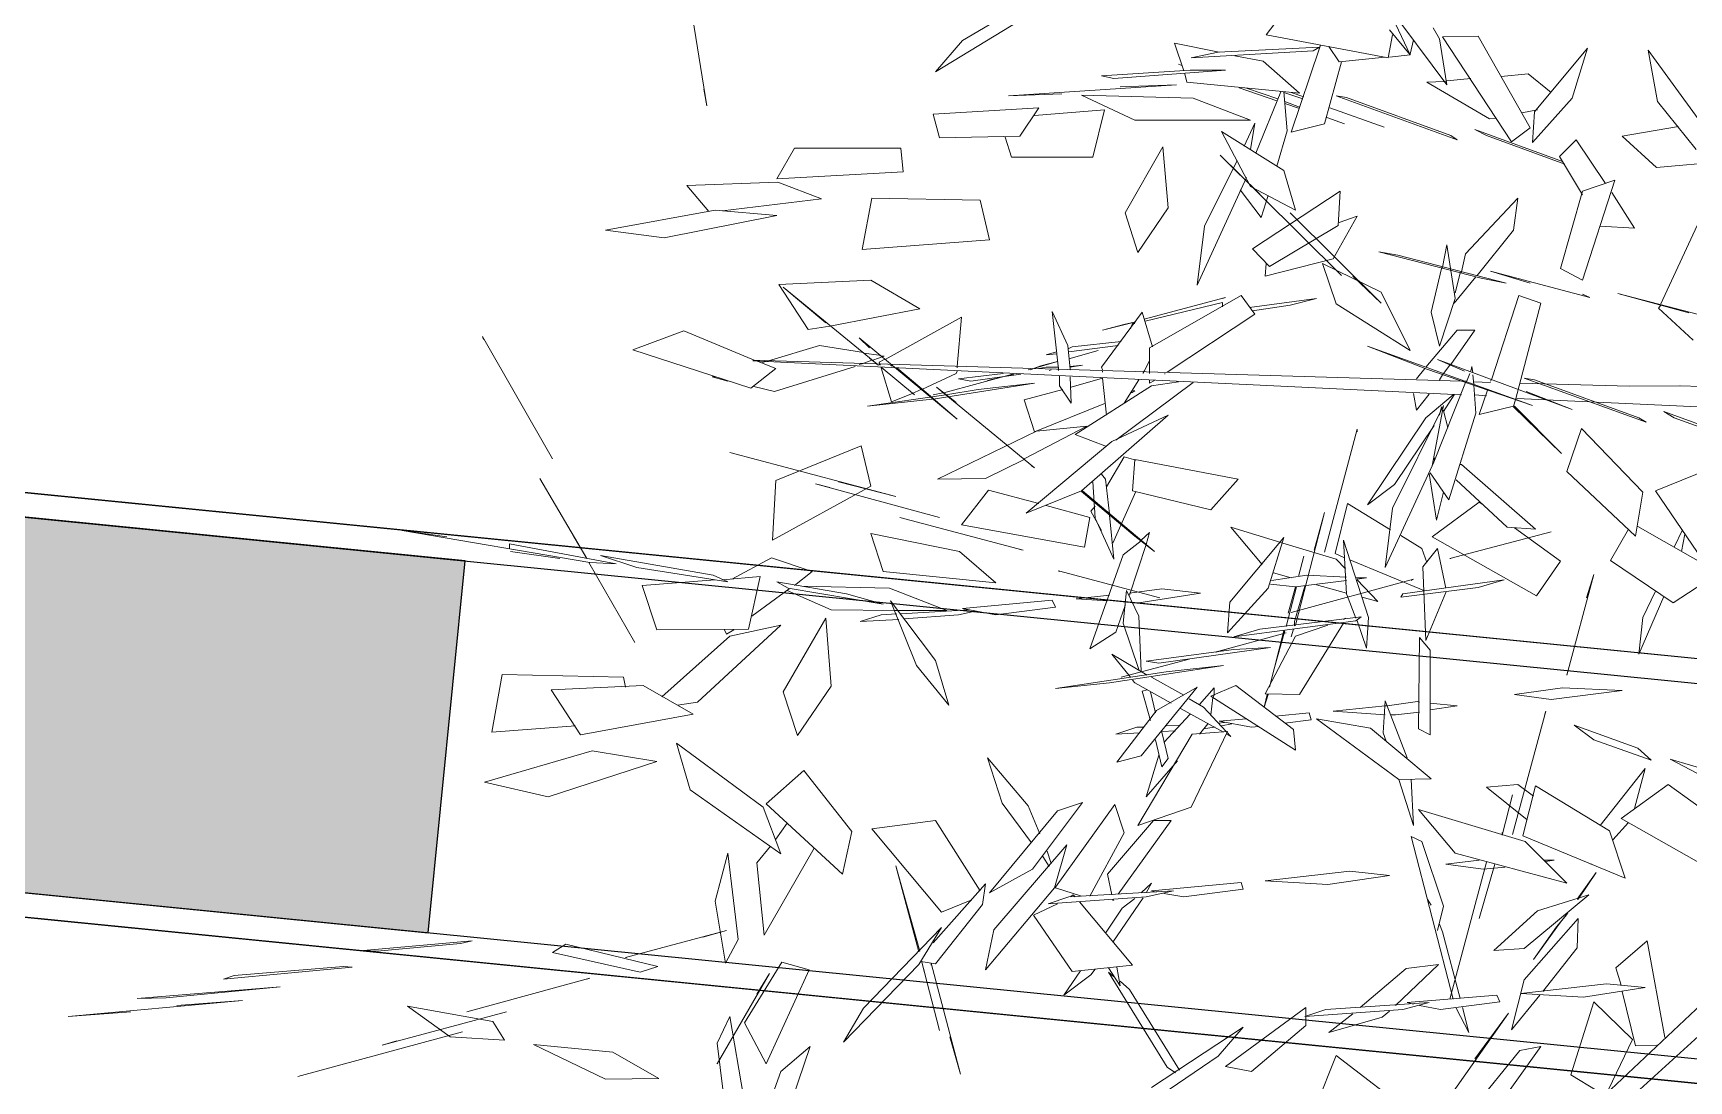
# Model space of a CAD drawing. Header units: metres. Extents: x 42 to 199, y -121 to 268.
# Drawn here: x 93.815 to 94.833, y -82.963 to -82.318 of the extents above; entities that cross this region are included whole.
import ezdxf

# ---------------------------------------------------------------- set-up
doc = ezdxf.new("R2010")
doc.units = ezdxf.units.M
doc.header["$LTSCALE"] = 0.3
doc.layers.get('0').update_dxf_attribs({"color": 8})
for name, color, linetype in [('A-Cols', 8, 'Continuous'), ('A-Site Boundary', 8, 'Continuous'), ('A-Wall-Full', 8, 'Continuous'), ('A-Wall-Plst', 8, 'Continuous')]:
    doc.layers.add(name, color=color, linetype=linetype)
for name, color, linetype, lineweight in [('A-Hatch', 8, 'Continuous', 9), ('A-LANDSCAPE', 8, 'Continuous', 5), ('DA HOUSE ARCH LAYOUT', 8, 'Continuous', 9)]:
    doc.layers.add(name, color=color, linetype=linetype, lineweight=lineweight)

# ---------------------------------------------------------------- blocks, each defined once
blk = doc.blocks.new('zw$195B-flat-1-flat-1-flat-1-flat-1-flat-1-flat-1')
at = {"layer": 'A-Site Boundary', "color": 8, "ltscale": 0.6}
for points in [[(30.9785, 5.1523), (30.2862, -1.8121), (29.6282, -8.4313), (29.1107, -13.637), (28.9733, -15.0186), (28.765, -17.114), (28.5491, -19.2858), (28.4154, -20.6307), (28.2929, -21.8633), (28.0026, -24.7832), (27.6923, -27.9053), (27.517, -29.6682), (27.2042, -32.8151), (26.8782, -36.0943), (26.5516, -39.3802), (-7.0022, -34.7719)], [(30.7198, 5.178), (30.0275, -1.7864), (29.3695, -8.4055), (28.852, -13.6112), (28.7146, -14.9928), (28.5063, -17.0883), (28.2904, -19.2601), (28.1567, -20.6049), (28.0342, -21.8376), (27.7439, -24.7575), (27.4336, -27.8796), (27.2583, -29.6425), (26.9455, -32.7893), (26.6195, -36.0686), (26.3195, -39.0858), (-6.7217, -34.548), (-6.3673, -30.4861), (-5.6909, -22.7347), (-5.0415, -15.2918), (-4.322, -7.0464), (-3.7186, -0.1311), (-3.2226, 5.5538)]]:
    blk.add_lwpolyline(points, dxfattribs=at)
blk = doc.blocks.new('02PTRX29')
at = {"color": 8, "linetype": 'Continuous', "transparency": 33554572}
for p, q in [((0.23378, 0.07983), (0.25162, 0.06933)), ((0.29811, 0.05743), (0.30153, 0.07856)), ((0.17439, 0.07578), (0.16357, 0.06123)), ((0.17496, 0.07679), (0.17021, 0.06667)), ((0.1964, 0.07034), (0.19166, 0.07654)), ((0.25656, 0.06363), (0.23967, 0.07388)), ((0.15788, 0.07008), (0.14839, 0.05339)), ((0.15181, 0.05086), (0.16433, 0.06996)), ((0.16433, 0.06996), (0.15788, 0.07008)), ((0.16357, 0.06123), (0.1649, 0.06958)), ((0.1649, 0.06958), (0.16604, 0.0716)), ((0.17021, 0.0668), (0.16965, 0.06945)), ((0.17021, 0.06667), (0.17401, 0.07122)), ((0.1742, 0.06616), (0.17344, 0.07034)), ((0.1742, 0.06616), (0.1964, 0.07034)), ((0.25162, 0.06933), (0.25656, 0.06363)), ((0.12695, 0.06755), (0.11784, 0.05503)), ((0.12524, 0.05819), (0.12695, 0.06755)), ((0.14763, 0.0563), (0.13796, 0.06793)), ((0.1408, 0.05883), (0.13796, 0.06793)), ((0.17021, 0.06667), (0.17021, 0.0668)), ((0.17401, 0.06629), (0.17021, 0.06667)), ((0.17477, 0.06629), (0.18312, 0.0654)), ((0.18502, 0.06819), (0.18312, 0.0654)), ((0.18653, 0.06844), (0.18672, 0.06793)), ((0.18672, 0.06806), (0.18786, 0.06743)), ((0.20513, 0.06718), (0.18672, 0.06806)), ((0.19185, 0.05263), (0.18672, 0.06793)), ((0.18786, 0.06743), (0.21006, 0.06616)), ((0.20209, 0.06654), (0.19697, 0.06553)), ((0.20494, 0.06718), (0.2131, 0.06882)), ((0.21006, 0.06616), (0.20513, 0.06718)), ((0.21139, 0.06376), (0.2131, 0.06882)), ((0.14877, 0.06325), (0.1446, 0.05984)), ((0.15371, 0.06275), (0.14877, 0.06325)), ((0.18274, 0.0654), (0.18578, 0.05414)), ((0.19697, 0.06553), (0.19033, 0.05971)), ((0.2038, 0.06389), (0.21025, 0.06389)), ((0.2038, 0.06389), (0.22411, 0.06237)), ((0.22638, 0.06287), (0.21025, 0.06389)), ((0.21082, 0.06174), (0.2112, 0.06325)), ((0.21177, 0.06477), (0.21234, 0.06502)), ((0.15579, 0.05503), (0.16718, 0.06174)), ((0.16357, 0.06199), (0.15921, 0.06237)), ((0.16395, 0.06186), (0.16357, 0.06199)), ((0.16718, 0.06174), (0.16395, 0.06186)), ((0.19033, 0.05971), (0.21082, 0.06174)), ((0.19431, 0.0587), (0.20001, 0.0606)), ((0.20134, 0.06072), (0.1945, 0.05832)), ((0.21272, 0.06123), (0.22297, 0.06085)), ((0.24327, 0.05921), (0.21272, 0.06123)), ((0.22411, 0.06237), (0.22638, 0.06287)), ((0.29868, 0.06047), (0.29811, 0.05743)), ((0.11822, 0.04946), (0.12524, 0.05819)), ((0.14801, 0.05073), (0.1408, 0.05883)), ((0.16168, 0.05124), (0.18369, 0.05921)), ((0.18179, 0.05895), (0.16281, 0.05199)), ((0.18369, 0.05921), (0.18179, 0.05895)), ((0.19185, 0.05984), (0.18957, 0.05908)), ((0.18976, 0.0587), (0.19318, 0.05984)), ((0.19299, 0.05819), (0.19033, 0.05718)), ((0.19033, 0.05693), (0.19299, 0.05781)), ((0.19261, 0.05288), (0.19318, 0.05996)), ((0.19299, 0.05781), (0.19299, 0.05819)), ((0.19374, 0.05996), (0.1983, 0.04883)), ((0.20968, 0.05883), (0.19925, 0.05478)), ((0.20968, 0.05883), (0.22999, 0.05933)), ((0.22031, 0.05478), (0.22999, 0.05933)), ((0.23359, 0.05958), (0.24327, 0.05921)), ((0.14706, 0.05667), (0.14991, 0.05617)), ((0.14801, 0.05073), (0.14763, 0.0563)), ((0.15465, 0.05516), (0.15579, 0.05503)), ((0.17496, 0.05351), (0.18483, 0.05705)), ((0.1854, 0.05528), (0.18217, 0.05414)), ((0.20039, 0.0501), (0.19849, 0.05427)), ((0.19849, 0.05427), (0.19925, 0.04946)), ((0.19925, 0.05478), (0.22031, 0.05478)), ((0.23853, 0.05566), (0.22581, 0.05667)), ((0.22581, 0.05667), (0.2279, 0.04807)), ((0.24118, 0.05187), (0.23777, 0.05705)), ((0.25694, 0.05592), (0.23777, 0.05705)), ((0.2558, 0.05161), (0.25694, 0.05592)), ((0.12145, 0.05364), (0.13169, 0.05187)), ((0.13169, 0.05187), (0.12543, 0.04617)), ((0.14004, 0.05124), (0.13473, 0.04327)), ((0.14004, 0.05124), (0.14308, 0.0482)), ((0.14213, 0.04681), (0.15636, 0.05199)), ((0.15845, 0.05313), (0.14251, 0.04731)), ((0.14839, 0.05339), (0.15181, 0.05086)), ((0.15636, 0.05199), (0.15845, 0.05313)), ((0.16281, 0.05199), (0.16168, 0.05124)), ((0.18578, 0.05414), (0.19185, 0.05263)), ((0.1945, 0.04643), (0.19261, 0.05288)), ((0.20456, 0.05275), (0.19318, 0.04567)), ((0.19925, 0.04276), (0.20456, 0.05275)), ((0.24118, 0.05187), (0.2558, 0.05161)), ((0.24384, 0.05174), (0.2427, 0.04807)), ((0.1389, 0.04124), (0.14308, 0.0482)), ((0.20475, 0.04845), (0.18274, 0.02657)), ((0.19754, 0.04137), (0.20475, 0.04845)), ((0.21519, 0.04997), (0.21424, 0.03884)), ((0.21519, 0.04997), (0.22202, 0.03795)), ((0.26244, 0.04542), (0.26282, 0.04972)), ((0.26282, 0.04972), (0.28217, 0.04972)), ((0.28217, 0.04972), (0.2854, 0.04415)), ((0.12543, 0.04617), (0.11006, 0.04757)), ((0.19318, 0.04567), (0.19109, 0.03846)), ((0.2076, 0.03555), (0.20171, 0.04744)), ((0.2427, 0.04807), (0.2279, 0.04807)), ((0.2854, 0.04415), (0.26244, 0.04542)), ((0.1389, 0.04187), (0.13302, 0.0439)), ((0.13302, 0.0439), (0.1389, 0.02568)), ((0.19109, 0.03846), (0.19925, 0.04276)), ((0.20001, 0.0444), (0.20893, 0.0248)), ((0.27724, 0.04048), (0.28521, 0.04352)), ((0.28521, 0.04352), (0.30172, 0.04289)), ((0.30172, 0.04289), (0.29773, 0.03821)), ((0.13359, 0.04162), (0.12942, 0.03517)), ((0.14289, 0.02783), (0.1389, 0.04187)), ((0.16016, 0.03049), (0.15067, 0.04061)), ((0.15067, 0.04061), (0.15143, 0.03479)), ((0.18331, 0.03567), (0.18293, 0.04187)), ((0.18293, 0.04187), (0.19887, 0.03137)), ((0.19735, 0.03707), (0.19602, 0.04111)), ((0.19735, 0.03707), (0.20115, 0.04213)), ((0.2484, 0.04023), (0.24669, 0.03302)), ((0.2484, 0.04023), (0.26813, 0.04061)), ((0.26984, 0.03125), (0.26813, 0.04061)), ((0.27724, 0.04048), (0.29527, 0.03833)), ((0.17553, 0.02151), (0.19204, 0.03795)), ((0.18426, 0.0296), (0.17989, 0.03732)), ((0.17989, 0.03732), (0.18312, 0.03618)), ((0.19204, 0.03795), (0.19014, 0.03605)), ((0.21424, 0.03884), (0.21974, 0.03074)), ((0.22202, 0.03795), (0.21974, 0.03074)), ((0.29659, 0.03846), (0.2854, 0.03745)), ((0.30589, 0.0334), (0.2854, 0.03745)), ((0.29659, 0.03846), (0.31652, 0.03479)), ((0.11803, 0.03567), (0.12467, 0.02138)), ((0.12942, 0.03517), (0.13568, 0.03555)), ((0.13568, 0.03555), (0.13568, 0.03555)), ((0.15143, 0.03479), (0.15807, 0.02657)), ((0.18331, 0.03567), (0.19583, 0.02821)), ((0.20893, 0.0248), (0.2076, 0.03555)), ((0.30589, 0.0334), (0.31652, 0.03479)), ((0.17249, 0.03024), (0.15276, 0.02517)), ((0.15731, 0.02606), (0.17591, 0.03087)), ((0.16092, 0.0272), (0.16016, 0.03049)), ((0.16357, 0.03213), (0.16206, 0.02239)), ((0.16433, 0.02808), (0.16357, 0.03213)), ((0.17249, 0.03024), (0.17591, 0.03087)), ((0.19583, 0.02821), (0.19887, 0.03137)), ((0.24669, 0.03302), (0.26984, 0.03125)), ((0.1556, 0.02733), (0.13758, 0.02252)), ((0.1389, 0.02568), (0.14289, 0.02783)), ((0.14839, 0.02517), (0.1556, 0.02733)), ((0.16111, 0.02695), (0.16092, 0.0272)), ((0.16452, 0.02783), (0.16433, 0.02808)), ((0.16642, 0.01986), (0.16452, 0.02783)), ((0.18615, 0.02872), (0.17553, 0.02353)), ((0.18369, 0.02138), (0.18615, 0.02872)), ((0.19659, 0.02644), (0.18426, 0.0296)), ((0.19659, 0.02644), (0.1964, 0.02872)), ((0.15731, 0.02606), (0.15276, 0.02517)), ((0.15826, 0.02631), (0.16224, 0.02151)), ((0.16206, 0.0234), (0.16111, 0.02695)), ((0.18065, 0.02644), (0.17553, 0.02151)), ((0.26832, 0.02568), (0.2594, 0.02049)), ((0.26718, 0.0105), (0.28426, 0.02442)), ((0.28502, 0.02492), (0.26832, 0.02568)), ((0.28426, 0.02442), (0.27648, 0.01796)), ((0.27971, 0.0167), (0.28502, 0.02492)), ((0.13245, 0.02328), (0.10873, 0.01708)), ((0.11955, 0.01974), (0.13245, 0.02328)), ((0.12505, 0.02062), (0.12467, 0.02113)), ((0.13758, 0.02252), (0.1389, 0.02315)), ((0.14649, 0.02151), (0.15048, 0.0229)), ((0.15105, 0.00392), (0.14649, 0.02151)), ((0.15048, 0.0229), (0.15541, 0.00772)), ((0.16206, 0.02239), (0.1649, 0.01366)), ((0.17553, 0.02353), (0.17021, 0.0129)), ((0.17021, 0.0129), (0.18369, 0.02138)), ((0.19944, 0.02075), (0.18729, 0.02239)), ((0.18729, 0.02239), (0.19204, 0.02113)), ((0.19204, 0.02113), (0.19887, 0.02011)), ((0.20096, 0.0229), (0.19849, 0.01948)), ((0.21765, 0.01341), (0.20096, 0.0229)), ((0.2038, 0.02252), (0.20437, 0.02239)), ((0.2186, 0.0186), (0.2038, 0.02252)), ((0.21841, 0.01822), (0.20437, 0.02163)), ((0.20437, 0.02163), (0.20437, 0.02087)), ((0.12505, 0.02062), (0.11879, 0.0148)), ((0.1649, 0.01366), (0.16642, 0.01986)), ((0.19849, 0.01948), (0.21443, 0.00898)), ((0.21709, 0.01354), (0.21898, 0.01986)), ((0.22638, 0.00987), (0.21898, 0.01986)), ((0.22012, 0.01809), (0.22202, 0.01771)), ((0.22619, 0.01657), (0.22012, 0.01809)), ((0.2353, 0.01999), (0.23246, 0.01379)), ((0.23416, 0.00949), (0.2353, 0.01999)), ((0.25257, 0.00999), (0.25181, 0.01898)), ((0.25181, 0.01898), (0.26566, 0.01126)), ((0.2594, 0.02049), (0.27572, 0.01733)), ((0.16168, 0.01657), (0.15845, 0.01657)), ((0.15845, 0.01657), (0.16281, 0.01037)), ((0.16737, 0.00987), (0.16168, 0.01657)), ((0.22031, 0.01784), (0.22069, 0.01784)), ((0.22069, 0.01784), (0.22107, 0.01683)), ((0.22202, 0.01771), (0.22619, 0.01657)), ((0.25257, 0.00038), (0.27041, 0.01518)), ((0.27041, 0.01518), (0.26851, 0.01341)), ((0.27572, 0.01733), (0.27971, 0.0167)), ((0.28919, 0.01101), (0.30229, 0.01645)), ((0.31159, 0.01303), (0.30229, 0.01645)), ((0.3262, -0.00683), (0.33891, 0.01543)), ((0.33891, 0.01543), (0.33872, 0.01493)), ((0.17799, 0.01366), (0.14801, 0.00291)), ((0.16718, 0.00949), (0.17799, 0.01366)), ((0.21765, 0.00873), (0.21765, 0.01341)), ((0.22278, 0.01455), (0.2317, 0.01354)), ((0.22335, 0.01379), (0.23227, 0.01265)), ((0.23227, 0.01139), (0.22695, 0.0129)), ((0.23227, 0.01328), (0.2317, 0.01354)), ((0.23246, 0.01379), (0.23208, 0.00949)), ((0.23454, 0.01265), (0.23644, 0.01214)), ((0.23644, 0.01214), (0.23454, 0.01227)), ((0.2668, 0.01202), (0.26965, 0.0124)), ((0.26965, 0.01252), (0.27762, 0.01379)), ((0.26965, 0.0124), (0.26965, 0.01252)), ((0.28692, 0.01101), (0.27762, 0.01379)), ((0.29014, 0.00607), (0.31159, 0.01303)), ((0.16528, 0.01126), (0.1408, 0.00215)), ((0.14801, 0.00291), (0.16718, 0.00949)), ((0.15902, 0.00999), (0.15883, 0.00886)), ((0.15921, 0.00911), (0.15902, 0.00999)), ((0.16035, 0.00911), (0.16528, 0.01126)), ((0.16092, 0.00734), (0.28976, 0.01113)), ((0.28976, 0.01101), (0.16092, 0.00481)), ((0.16281, 0.01037), (0.163, 0.01025)), ((0.163, 0.01025), (0.16414, 0.00873)), ((0.16908, 0.00772), (0.16756, 0.00961)), ((0.2186, 0.00911), (0.21765, 0.01101)), ((0.21879, 0.00886), (0.2186, 0.00911)), ((0.22619, 0.00936), (0.22638, 0.00987)), ((0.22619, 0.00911), (0.22619, 0.00898)), ((0.2298, 0.01025), (0.23208, 0.00987)), ((0.23208, 0.00999), (0.2298, 0.01025)), ((0.23208, 0.00923), (0.23208, 0.00923)), ((0.23644, 0.00987), (0.23416, 0.00987)), ((0.23416, 0.00987), (0.23416, 0.00949)), ((0.23416, 0.00949), (0.23435, 0.00949)), ((0.23416, 0.00923), (0.23416, 0.00936)), ((0.23435, 0.01088), (0.23739, 0.01012)), ((0.23872, 0.00961), (0.23435, 0.01088)), ((0.23549, 0.00936), (0.23587, 0.00923)), ((0.23777, 0.00961), (0.23644, 0.00987)), ((0.23739, 0.01012), (0.23872, 0.00961)), ((0.23891, 0.00949), (0.23929, 0.00936)), ((0.23929, 0.00949), (0.23967, 0.00936)), ((0.25257, 0.00987), (0.25257, 0.00999)), ((0.25257, 0.00974), (0.25257, 0.00987)), ((0.25276, 0.00873), (0.25257, 0.00911)), ((0.25788, 0.00493), (0.26358, 0.00974)), ((0.26642, 0.00987), (0.26035, 0.00481)), ((0.26434, 0.01012), (0.26434, 0.01025)), ((0.26453, 0.01012), (0.26434, 0.01012)), ((0.26472, 0.01025), (0.26453, 0.01012)), ((0.26642, 0.00974), (0.26453, 0.00354)), ((0.26585, 0.01189), (0.26642, 0.01189)), ((0.26585, 0.01189), (0.26794, 0.01113)), ((0.26585, 0.01126), (0.2668, 0.01075)), ((0.26642, 0.01189), (0.2668, 0.01202)), ((0.26661, 0.01037), (0.2668, 0.01075)), ((0.26661, 0.01037), (0.26661, 0.01025)), ((0.26699, 0.01025), (0.26661, 0.01037)), ((0.26718, 0.01037), (0.26699, 0.01025)), ((0.26851, 0.01151), (0.26718, 0.0105)), ((0.26718, 0.0105), (0.26718, 0.01037)), ((0.26984, 0.0105), (0.26813, 0.01113)), ((0.27003, 0.0105), (0.26984, 0.0105)), ((0.27041, 0.01037), (0.27003, 0.0105)), ((0.27117, 0.00999), (0.28578, 0.00544)), ((0.28559, 0.00961), (0.28881, 0.01088)), ((0.28559, 0.00961), (0.29014, 0.00607)), ((0.2873, 0.01088), (0.28692, 0.01101)), ((0.28749, 0.01088), (0.2873, 0.01088)), ((0.28806, 0.01063), (0.28749, 0.01088)), ((0.28881, 0.01088), (0.28919, 0.01101)), ((0.10816, 0.00607), (0.12126, 0.00645)), ((0.12108, 0.00645), (0.13034, 0.00641)), ((0.14953, 0.00784), (0.12733, -0.00013)), ((0.12866, 0.00063), (0.14763, 0.00759)), ((0.15029, 0.00696), (0.13034, 0.00641)), ((0.14763, 0.00759), (0.14953, 0.00784)), ((0.15541, 0.00772), (0.1556, 0.00734)), ((0.15864, 0.00721), (0.1556, 0.00708)), ((0.15826, 0.00152), (0.15864, 0.00658)), ((0.15864, 0.0067), (0.15883, 0.00848)), ((0.1594, 0.00873), (0.15997, 0.00721)), ((0.15997, 0.00721), (0.16016, 0.00734)), ((0.16016, 0.00734), (0.15997, 0.00734)), ((0.15997, 0.00734), (0.16054, 0.00734)), ((0.15997, 0.00721), (0.16016, 0.00708)), ((0.16016, 0.00708), (0.16604, -0.00772)), ((0.16054, 0.00734), (0.16073, 0.00746)), ((0.16414, 0.00873), (0.16433, 0.00848)), ((0.16433, 0.00848), (0.1649, 0.00759)), ((0.20968, 0.00708), (0.22373, -0.00342)), ((0.21234, 0.00721), (0.21728, 0.00645)), ((0.21481, 0.00873), (0.21481, 0.0086)), ((0.21671, 0.00746), (0.21765, 0.00696)), ((0.23113, -0.0024), (0.21728, 0.00645)), ((0.21765, 0.00696), (0.21765, 0.00746)), ((0.21879, 0.00873), (0.21879, 0.00886)), ((0.22221, 0.00329), (0.21955, 0.00759)), ((0.22619, 0.00784), (0.22543, 0.00114)), ((0.23189, 0.0062), (0.22619, 0.00784)), ((0.23208, 0.0081), (0.23189, 0.00329)), ((0.23397, 0.00645), (0.23189, 0.00329)), ((0.23397, 0.00645), (0.23397, 0.00822)), ((0.23853, 0.00696), (0.25694, 0.00405)), ((0.23853, 0.00696), (0.24878, 0.00582)), ((0.25637, 0.0062), (0.23853, -0.00848)), ((0.241, 0.0086), (0.2501, 0.00734)), ((0.24232, 0.0086), (0.24707, 0.00746)), ((0.24251, 0.0086), (0.25504, 0.00519)), ((0.25238, 0.00772), (0.24422, 0.00873)), ((0.2501, 0.00734), (0.25238, 0.00772)), ((0.25276, 0.00873), (0.25902, 0.00582)), ((0.25276, 0.00342), (0.25637, 0.0062)), ((0.28578, 0.00544), (0.28957, 0.00633)), ((0.29432, 0.00734), (0.29716, 0.0081)), ((0.29716, 0.0081), (0.29659, 0.0081)), ((0.15086, 0.00417), (0.11784, 0.00266)), ((0.1408, 0.00215), (0.14915, 0.00544)), ((0.15105, 0.00392), (0.15143, 0.00278)), ((0.15617, 0.00569), (0.15769, 0.00127)), ((0.15636, 0.00468), (0.15845, 0.00481)), ((0.16414, 0.00177), (0.16224, 0.00481)), ((0.16243, 0.00481), (0.16737, 0.00063)), ((0.1668, 0.00493), (0.16908, 0.00202)), ((0.16965, 0.00506), (0.16908, 0.00202)), ((0.22069, 0.00569), (0.22031, 0.00557)), ((0.22031, 0.00557), (0.22088, 0.00519)), ((0.23853, -0.0019), (0.22562, 0.00329)), ((0.2334, 0.00582), (0.24043, 0.00392)), ((0.23853, -0.0019), (0.24043, 0.00392)), ((0.25466, 0.00481), (0.24878, 0.00582)), ((0.25788, 0.00493), (0.25257, 0.00038)), ((0.26889, 0.00278), (0.25466, 0.00481)), ((0.25504, 0.00519), (0.25523, 0.00519)), ((0.25523, 0.00519), (0.25694, 0.00481)), ((0.26889, 0.00278), (0.25712, 0.00405)), ((0.26073, 0.00506), (0.25921, 0.00582)), ((0.26453, 0.00354), (0.26073, 0.00506)), ((0.1241, 0.00177), (0.1057, -0.00493)), ((0.10778, -0.00455), (0.12221, 0.00063)), ((0.12221, 0.00063), (0.1241, 0.00177)), ((0.12733, -0.00013), (0.12866, 0.00063)), ((0.15124, 0.00278), (0.1427, -0.00582)), ((0.1427, -0.00582), (0.15143, 0.00266)), ((0.15143, 0.00266), (0.15124, 0.00278)), ((0.15143, 0.00278), (0.15769, 0.00127)), ((0.15826, 0.00152), (0.16319, -0.0143)), ((0.16338, -0.00114), (0.16414, 0.0019)), ((0.16623, -0.0081), (0.16414, 0.00291)), ((0.16414, 0.00291), (0.17344, -0.01581)), ((0.16414, 0.0019), (0.16433, 0.00228)), ((0.16433, 0.00228), (0.16452, 0.00266)), ((0.16452, 0.00266), (0.1649, 0.00114)), ((0.16737, 0.00063), (0.17799, -0.01518)), ((0.21424, 0.00114), (0.22999, -0.01265)), ((0.21424, 0.00114), (0.22449, -0.00367)), ((0.1279, -0.0129), (0.13909, -0.00127)), ((0.14175, -0.00911), (0.13909, -0.00127)), ((0.17306, -0.01151), (0.16585, -0.00076)), ((0.18578, -0.02378), (0.17989, -0.00139)), ((0.17989, -0.00139), (0.17989, -0.0019)), ((0.22543, -0.00455), (0.23113, -0.0024)), ((0.24043, -0.00683), (0.22904, -0.00089)), ((0.22904, -0.00089), (0.23815, -0.00177)), ((0.25618, -0.0105), (0.23815, -0.00177)), ((0.23815, -0.00177), (0.23853, -0.0019)), ((0.22449, -0.00367), (0.24005, -0.0167)), ((0.26377, -0.01366), (0.29394, -0.00569)), ((0.26832, -0.01177), (0.27003, -0.00443)), ((0.27003, -0.00443), (0.28559, -0.01075)), ((0.12562, -0.01265), (0.11348, -0.00772)), ((0.14744, -0.01961), (0.16092, -0.00784)), ((0.16092, -0.00784), (0.16111, -0.00784)), ((0.16585, -0.0067), (0.16566, -0.0067)), ((0.16585, -0.00708), (0.16585, -0.0067)), ((0.16585, -0.00708), (0.16585, -0.00708)), ((0.16604, -0.00772), (0.16623, -0.0081)), ((0.17477, -0.02657), (0.16623, -0.0081)), ((0.22031, -0.00696), (0.20153, -0.0105)), ((0.22012, -0.00708), (0.22221, -0.00645)), ((0.22069, -0.01265), (0.22031, -0.00696)), ((0.22221, -0.00645), (0.22543, -0.01189)), ((0.23853, -0.00848), (0.2391, -0.0081)), ((0.24043, -0.00696), (0.24745, -0.01037)), ((0.14175, -0.00911), (0.12923, -0.02087)), ((0.16187, -0.01063), (0.15257, -0.01923)), ((0.16661, -0.00936), (0.16319, -0.0143)), ((0.16547, -0.01796), (0.1668, -0.00949)), ((0.17799, -0.01518), (0.17306, -0.01151)), ((0.20153, -0.0105), (0.20646, -0.01607)), ((0.22562, -0.0105), (0.22487, -0.01683)), ((0.22638, -0.00961), (0.22562, -0.0105)), ((0.22752, -0.01758), (0.2279, -0.01101)), ((0.25618, -0.0105), (0.24745, -0.01037)), ((0.27838, -0.01139), (0.2558, -0.01746)), ((0.26377, -0.01366), (0.2742, -0.01101)), ((0.28616, -0.02163), (0.26832, -0.01177)), ((0.27572, -0.01202), (0.27838, -0.01139)), ((0.28559, -0.01075), (0.28616, -0.02163)), ((0.31994, -0.02492), (0.32847, -0.01037)), ((0.11708, -0.02517), (0.12562, -0.01265)), ((0.12923, -0.02087), (0.1279, -0.0129)), ((0.15693, -0.01518), (0.15769, -0.01467)), ((0.16623, -0.021), (0.15769, -0.01467)), ((0.16414, -0.0129), (0.16547, -0.01796)), ((0.17382, -0.01974), (0.1816, -0.01493)), ((0.18388, -0.02404), (0.1816, -0.01493)), ((0.20646, -0.01607), (0.22069, -0.01265)), ((0.21671, -0.02366), (0.2298, -0.01265)), ((0.2243, -0.02214), (0.22012, -0.01278)), ((0.22999, -0.01278), (0.22031, -0.02087)), ((0.22999, -0.01265), (0.24005, -0.0167)), ((0.24688, -0.01252), (0.23777, -0.01493)), ((0.25181, -0.01885), (0.24688, -0.01252)), ((0.17344, -0.01581), (0.17477, -0.02657)), ((0.19109, -0.03707), (0.18578, -0.01657)), ((0.18578, -0.01657), (0.18767, -0.0234)), ((0.22487, -0.01708), (0.22411, -0.02505)), ((0.22411, -0.02505), (0.22752, -0.01758)), ((0.22487, -0.01683), (0.22487, -0.01708)), ((0.22828, -0.01632), (0.22638, -0.01986)), ((0.22828, -0.01632), (0.22752, -0.01543)), ((0.23644, -0.01531), (0.22847, -0.01746)), ((0.22847, -0.01746), (0.22942, -0.0229)), ((0.24062, -0.0234), (0.26301, -0.01746)), ((0.12885, -0.0191), (0.11405, -0.02758)), ((0.12088, -0.02366), (0.12031, -0.02049)), ((0.12221, -0.0229), (0.12069, -0.01974)), ((0.13378, -0.0253), (0.13055, -0.01961)), ((0.15124, -0.01936), (0.14289, -0.02543)), ((0.163, -0.02492), (0.1446, -0.02011)), ((0.16623, -0.021), (0.14725, -0.03175)), ((0.14744, -0.01961), (0.15257, -0.01923)), ((0.17192, -0.02075), (0.16813, -0.02315)), ((0.19374, -0.02201), (0.20285, -0.01923)), ((0.20285, -0.01923), (0.19716, -0.02606)), ((0.22031, -0.02087), (0.21671, -0.02366)), ((0.21822, -0.02239), (0.21765, -0.02024)), ((0.21765, -0.02024), (0.21917, -0.02163)), ((0.22942, -0.0229), (0.25181, -0.01885)), ((0.26832, -0.02037), (0.25219, -0.02366)), ((0.26604, -0.02733), (0.26832, -0.02037)), ((0.35352, -0.01986), (0.31937, -0.02568)), ((0.3224, -0.02075), (0.31994, -0.02492)), ((0.34536, -0.021), (0.35352, -0.01986)), ((0.16376, -0.03036), (0.16528, -0.02315)), ((0.16794, -0.02644), (0.16528, -0.02315)), ((0.16813, -0.02315), (0.16718, -0.02568)), ((0.17781, -0.03567), (0.18236, -0.02163)), ((0.18236, -0.02163), (0.18179, -0.03137)), ((0.18217, -0.0248), (0.18388, -0.02404)), ((0.18369, -0.02505), (0.19337, -0.02214)), ((0.19602, -0.03036), (0.19318, -0.02113)), ((0.19318, -0.02113), (0.20304, -0.03289)), ((0.19337, -0.02214), (0.19374, -0.02201)), ((0.21822, -0.02239), (0.22126, -0.03163)), ((0.21917, -0.02176), (0.2224, -0.02429)), ((0.24062, -0.0234), (0.24118, -0.02328)), ((0.25219, -0.02366), (0.24555, -0.02935)), ((0.31462, -0.02593), (0.33398, -0.02227)), ((0.33379, -0.02366), (0.32487, -0.02492)), ((0.33398, -0.02227), (0.33398, -0.02315)), ((0.13378, -0.0253), (0.1224, -0.03302)), ((0.14725, -0.03175), (0.14289, -0.02543)), ((0.163, -0.02492), (0.16281, -0.02492)), ((0.16794, -0.02644), (0.16737, -0.03985)), ((0.18122, -0.02517), (0.16775, -0.03074)), ((0.18198, -0.02682), (0.18369, -0.02505)), ((0.18957, -0.02454), (0.19052, -0.02821)), ((0.2224, -0.02429), (0.22847, -0.04137)), ((0.27895, -0.02733), (0.28635, -0.0248)), ((0.28635, -0.0248), (0.29356, -0.02872)), ((0.31083, -0.02657), (0.29432, -0.02922)), ((0.29697, -0.02796), (0.31747, -0.02442)), ((0.31747, -0.02442), (0.31083, -0.02657)), ((0.31121, -0.04023), (0.31956, -0.02568)), ((0.31937, -0.02568), (0.31462, -0.02593)), ((0.11405, -0.02758), (0.1224, -0.03302)), ((0.13815, -0.03213), (0.13682, -0.02783)), ((0.14175, -0.04617), (0.13682, -0.02783)), ((0.17154, -0.03137), (0.15314, -0.02884)), ((0.15314, -0.02884), (0.15788, -0.03024)), ((0.19185, -0.03479), (0.16965, -0.02872)), ((0.16965, -0.02872), (0.17002, -0.02897)), ((0.17989, -0.02884), (0.1761, -0.03277)), ((0.18008, -0.02846), (0.17818, -0.02846)), ((0.17989, -0.02872), (0.17818, -0.02846)), ((0.189, -0.02796), (0.18179, -0.02834)), ((0.19109, -0.03011), (0.18179, -0.02897)), ((0.18179, -0.03125), (0.18729, -0.02973)), ((0.189, -0.02796), (0.19545, -0.02897)), ((0.19128, -0.03643), (0.18938, -0.02998)), ((0.19564, -0.0296), (0.19109, -0.03011)), ((0.19507, -0.02758), (0.19185, -0.02846)), ((0.21576, -0.03213), (0.23416, -0.0272)), ((0.23416, -0.0272), (0.23397, -0.02733)), ((0.24555, -0.02935), (0.26604, -0.02733)), ((0.28084, -0.02998), (0.2649, -0.03036)), ((0.2854, -0.02922), (0.27269, -0.03137)), ((0.27895, -0.02733), (0.28217, -0.02986)), ((0.2854, -0.02922), (0.28331, -0.03036)), ((0.29527, -0.02884), (0.28844, -0.02821)), ((0.28844, -0.02821), (0.29052, -0.03783)), ((0.29432, -0.02922), (0.29697, -0.02796)), ((0.30988, -0.02986), (0.29659, -0.02884)), ((0.30722, -0.03795), (0.30988, -0.02986)), ((0.1241, -0.03188), (0.12866, -0.04238)), ((0.1279, -0.03567), (0.12562, -0.03087)), ((0.15788, -0.03024), (0.17192, -0.03201)), ((0.16376, -0.03112), (0.16376, -0.03099)), ((0.16737, -0.03985), (0.16376, -0.03112)), ((0.17192, -0.03201), (0.17154, -0.03137)), ((0.1761, -0.03277), (0.17894, -0.03201)), ((0.18179, -0.03137), (0.18008, -0.0358)), ((0.1928, -0.03732), (0.1909, -0.03011)), ((0.1909, -0.03011), (0.19109, -0.03011)), ((0.19109, -0.03011), (0.19242, -0.03492)), ((0.20342, -0.03846), (0.19602, -0.03036)), ((0.20304, -0.03289), (0.20342, -0.03846)), ((0.20836, -0.03125), (0.21538, -0.03049)), ((0.21955, -0.03302), (0.20836, -0.03125)), ((0.21538, -0.03049), (0.22126, -0.03125)), ((0.21955, -0.03542), (0.22183, -0.03074)), ((0.22069, -0.03302), (0.21955, -0.03302)), ((0.22183, -0.03074), (0.2224, -0.03669)), ((0.22487, -0.03163), (0.23094, -0.03226)), ((0.23094, -0.03226), (0.22525, -0.03264)), ((0.2353, -0.03251), (0.23473, -0.03378)), ((0.25162, -0.03403), (0.2353, -0.03251)), ((0.2649, -0.03036), (0.25447, -0.03441)), ((0.25656, -0.04352), (0.26472, -0.03264)), ((0.26472, -0.03264), (0.25997, -0.0444)), ((0.26604, -0.03327), (0.28331, -0.03036)), ((0.27269, -0.03137), (0.26604, -0.03327)), ((0.27553, -0.03428), (0.2835, -0.03074)), ((0.28995, -0.03542), (0.28312, -0.03049)), ((0.12866, -0.04238), (0.1279, -0.03567)), ((0.17818, -0.04124), (0.17781, -0.03567)), ((0.19754, -0.03783), (0.17913, -0.03555)), ((0.17913, -0.03555), (0.18008, -0.03631)), ((0.18236, -0.03605), (0.18198, -0.0358)), ((0.18198, -0.0358), (0.18198, -0.03593)), ((0.21955, -0.03542), (0.21917, -0.04542)), ((0.22373, -0.03833), (0.22202, -0.03352)), ((0.23473, -0.03378), (0.24555, -0.03517)), ((0.24555, -0.03517), (0.25162, -0.03403)), ((0.24934, -0.03454), (0.25238, -0.03517)), ((0.25048, -0.03428), (0.26282, -0.03504)), ((0.25238, -0.03517), (0.26225, -0.03593)), ((0.25447, -0.03441), (0.26339, -0.03441)), ((0.27022, -0.03643), (0.2632, -0.03605)), ((0.26339, -0.03441), (0.26396, -0.03441)), ((0.26358, -0.03504), (0.26642, -0.03517)), ((0.26396, -0.03441), (0.27553, -0.03428)), ((0.27022, -0.03643), (0.26642, -0.03517)), ((0.27648, -0.0358), (0.27553, -0.0482)), ((0.28426, -0.04921), (0.27648, -0.0358)), ((0.17989, -0.03631), (0.17818, -0.04124)), ((0.20228, -0.03922), (0.18008, -0.03631)), ((0.19033, -0.04972), (0.18236, -0.03669)), ((0.18521, -0.03707), (0.19109, -0.03909)), ((0.19128, -0.03719), (0.19109, -0.03707)), ((0.19109, -0.03909), (0.19659, -0.04959)), ((0.19128, -0.03643), (0.19128, -0.03719)), ((0.19147, -0.03783), (0.19185, -0.03922)), ((0.2057, -0.042), (0.1928, -0.03846)), ((0.19488, -0.04478), (0.19299, -0.03808)), ((0.19318, -0.03808), (0.19583, -0.04833)), ((0.20228, -0.03922), (0.19754, -0.03783)), ((0.21955, -0.04516), (0.2224, -0.03669)), ((0.22847, -0.04137), (0.22373, -0.03833)), ((0.28464, -0.03707), (0.29982, -0.05111)), ((0.29394, -0.03909), (0.28464, -0.03707)), ((0.29052, -0.03783), (0.30722, -0.03795)), ((0.29318, -0.03795), (0.29451, -0.03871)), ((0.30627, -0.0501), (0.29394, -0.03909)), ((0.29451, -0.03871), (0.29489, -0.03795)), ((0.16661, -0.04162), (0.16851, -0.03934)), ((0.16661, -0.05705), (0.16661, -0.04162)), ((0.16851, -0.03934), (0.1687, -0.05592)), ((0.21595, -0.04402), (0.19564, -0.04111)), ((0.19564, -0.04111), (0.20228, -0.04149)), ((0.20228, -0.04149), (0.21822, -0.04364)), ((0.20304, -0.04124), (0.20551, -0.042)), ((0.20418, -0.0444), (0.21462, -0.04554)), ((0.22487, -0.04757), (0.20418, -0.0444)), ((0.22278, -0.04655), (0.21044, -0.04327)), ((0.21822, -0.04364), (0.21595, -0.04402)), ((0.22449, -0.04238), (0.21803, -0.04617)), ((0.22449, -0.04238), (0.22107, -0.04655)), ((0.25656, -0.04352), (0.25409, -0.05161)), ((0.25409, -0.05161), (0.25997, -0.0444)), ((0.14175, -0.04605), (0.14175, -0.04617)), ((0.19147, -0.05604), (0.2019, -0.04807)), ((0.20646, -0.04997), (0.2019, -0.04807)), ((0.21728, -0.04655), (0.21139, -0.04984)), ((0.21367, -0.05124), (0.22031, -0.04757)), ((0.21462, -0.04554), (0.23473, -0.04858)), ((0.22031, -0.04757), (0.22069, -0.04706)), ((0.23473, -0.04858), (0.22487, -0.04757)), ((0.30969, -0.04807), (0.30058, -0.05326)), ((0.32639, -0.04883), (0.30969, -0.04807)), ((0.31291, -0.04833), (0.31329, -0.04655)), ((0.31329, -0.04655), (0.33531, -0.04605)), ((0.3372, -0.05655), (0.33531, -0.04605)), ((0.13169, -0.04896), (0.14251, -0.04845)), ((0.1446, -0.0506), (0.13169, -0.04896)), ((0.14251, -0.04845), (0.15124, -0.04972)), ((0.15124, -0.04972), (0.1446, -0.0506)), ((0.16889, -0.05098), (0.16851, -0.05111)), ((0.17439, -0.05174), (0.16889, -0.05098)), ((0.17477, -0.05086), (0.17078, -0.06123)), ((0.17515, -0.05667), (0.17477, -0.05086)), ((0.19659, -0.04959), (0.19033, -0.04972)), ((0.20646, -0.04997), (0.19109, -0.05984)), ((0.19678, -0.05199), (0.19602, -0.04972)), ((0.19621, -0.04972), (0.19678, -0.05199)), ((0.20855, -0.05149), (0.20589, -0.04845)), ((0.20589, -0.04845), (0.20589, -0.04984)), ((0.20589, -0.04984), (0.20608, -0.05022)), ((0.20608, -0.05022), (0.20646, -0.05339)), ((0.21044, -0.05048), (0.20779, -0.05199)), ((0.20893, -0.04833), (0.21633, -0.05263)), ((0.21917, -0.06085), (0.20893, -0.04833)), ((0.21746, -0.04921), (0.21652, -0.05301)), ((0.21746, -0.0544), (0.21898, -0.04908)), ((0.21898, -0.04908), (0.21803, -0.04883)), ((0.27553, -0.0482), (0.2816, -0.05718)), ((0.28426, -0.04921), (0.2816, -0.05718)), ((0.29982, -0.05111), (0.30343, -0.05161)), ((0.32107, -0.05705), (0.32639, -0.04883)), ((0.15162, -0.07514), (0.14555, -0.05275)), ((0.14555, -0.05275), (0.14574, -0.05326)), ((0.16168, -0.05174), (0.16661, -0.05124)), ((0.16661, -0.0525), (0.16168, -0.05174)), ((0.16851, -0.05288), (0.17287, -0.05339)), ((0.18729, -0.05414), (0.1723, -0.06515)), ((0.17287, -0.05339), (0.17382, -0.05339)), ((0.17477, -0.05174), (0.17439, -0.05174)), ((0.18426, -0.05275), (0.17477, -0.05174)), ((0.17477, -0.05339), (0.18426, -0.05275)), ((0.17743, -0.05579), (0.18729, -0.05414)), ((0.18824, -0.05427), (0.18862, -0.05301)), ((0.19469, -0.05364), (0.18862, -0.05301)), ((0.20001, -0.05414), (0.20494, -0.05452)), ((0.20779, -0.05199), (0.20285, -0.05731)), ((0.20418, -0.05655), (0.21196, -0.05225)), ((0.215, -0.05845), (0.21025, -0.05326)), ((0.21633, -0.05263), (0.22354, -0.06199)), ((0.30058, -0.05326), (0.32107, -0.05705)), ((0.12885, -0.05946), (0.14042, -0.05528)), ((0.14042, -0.05528), (0.13682, -0.05794)), ((0.16642, -0.06502), (0.17743, -0.05579)), ((0.1687, -0.05592), (0.16661, -0.05705)), ((0.17458, -0.05819), (0.17515, -0.05667)), ((0.18824, -0.05427), (0.19299, -0.0549)), ((0.19109, -0.05984), (0.19147, -0.05604)), ((0.19906, -0.05566), (0.19773, -0.05554)), ((0.20494, -0.05452), (0.19906, -0.05566)), ((0.20456, -0.05541), (0.20266, -0.05503)), ((0.20285, -0.05731), (0.20361, -0.05693)), ((0.21006, -0.07021), (0.20342, -0.05642)), ((0.20987, -0.05693), (0.20342, -0.05642)), ((0.20513, -0.0549), (0.20399, -0.05478)), ((0.20589, -0.05566), (0.2057, -0.05566)), ((0.20779, -0.05592), (0.20589, -0.05566)), ((0.20703, -0.05503), (0.20855, -0.05693)), ((0.21974, -0.0735), (0.20987, -0.05693)), ((0.21462, -0.05541), (0.21196, -0.05528)), ((0.21538, -0.05642), (0.21291, -0.0563)), ((0.21538, -0.05655), (0.21424, -0.06136)), ((0.21993, -0.05566), (0.2186, -0.05566)), ((0.22373, -0.05693), (0.21936, -0.05667)), ((0.21993, -0.05566), (0.22373, -0.05693)), ((0.32202, -0.05541), (0.3372, -0.05655)), ((0.13682, -0.05794), (0.12638, -0.06161)), ((0.12638, -0.06161), (0.12885, -0.05946)), ((0.21538, -0.06287), (0.21652, -0.05794)), ((0.28787, -0.07021), (0.30362, -0.05857)), ((0.30362, -0.05857), (0.30115, -0.06705)), ((0.31899, -0.05996), (0.30722, -0.06186)), ((0.31899, -0.05996), (0.33853, -0.06566)), ((0.12296, -0.06148), (0.10987, -0.06831)), ((0.11556, -0.06363), (0.12296, -0.06148)), ((0.12942, -0.07046), (0.12752, -0.06313)), ((0.12752, -0.06313), (0.13568, -0.0735)), ((0.21822, -0.06831), (0.21253, -0.06174)), ((0.21538, -0.06287), (0.21424, -0.06136)), ((0.21822, -0.06831), (0.21595, -0.06072)), ((0.21917, -0.06085), (0.22354, -0.06199)), ((0.24707, -0.06123), (0.23967, -0.06996)), ((0.24441, -0.06945), (0.24707, -0.06123)), ((0.30722, -0.06186), (0.32696, -0.06831)), ((0.10854, -0.07679), (0.12334, -0.06604)), ((0.12334, -0.06604), (0.13188, -0.07224)), ((0.14782, -0.06819), (0.15067, -0.06604)), ((0.15067, -0.06604), (0.15636, -0.06654)), ((0.1723, -0.06515), (0.16642, -0.06502)), ((0.16965, -0.0735), (0.1723, -0.06515)), ((0.17002, -0.06515), (0.16965, -0.0735)), ((0.27174, -0.07464), (0.28047, -0.06351)), ((0.28047, -0.06351), (0.2873, -0.06958)), ((0.32696, -0.06831), (0.33853, -0.06566)), ((0.13397, -0.07451), (0.14744, -0.06629)), ((0.14744, -0.06629), (0.14972, -0.0754)), ((0.15636, -0.06654), (0.14896, -0.07249)), ((0.15352, -0.07527), (0.15162, -0.06793)), ((0.30115, -0.06705), (0.28464, -0.07869)), ((0.13188, -0.07224), (0.11291, -0.08299)), ((0.14934, -0.07641), (0.1687, -0.07059)), ((0.1687, -0.07059), (0.16206, -0.07856)), ((0.21006, -0.07021), (0.21974, -0.0735)), ((0.22221, -0.07489), (0.22392, -0.06971)), ((0.22392, -0.06971), (0.23473, -0.08476)), ((0.23891, -0.08147), (0.2298, -0.06933)), ((0.2298, -0.06933), (0.23435, -0.07084)), ((0.23435, -0.07084), (0.24669, -0.08577)), ((0.23967, -0.06996), (0.23758, -0.07502)), ((0.2391, -0.07666), (0.24441, -0.06945)), ((0.2873, -0.06958), (0.27344, -0.08236)), ((0.28464, -0.07869), (0.28787, -0.07021)), ((0.13055, -0.07299), (0.1334, -0.07616)), ((0.13112, -0.08311), (0.13397, -0.07451)), ((0.15352, -0.07477), (0.15352, -0.07514)), ((0.22335, -0.08602), (0.21367, -0.07261)), ((0.21367, -0.07261), (0.2169, -0.07261)), ((0.22525, -0.08236), (0.2169, -0.07261)), ((0.22221, -0.07489), (0.22847, -0.0864)), ((0.2484, -0.08539), (0.25656, -0.07261)), ((0.26813, -0.07413), (0.25542, -0.08931)), ((0.25656, -0.07261), (0.26813, -0.07413)), ((0.27344, -0.08236), (0.27174, -0.07464)), ((0.2835, -0.07312), (0.28559, -0.07603)), ((0.14972, -0.0754), (0.13112, -0.08311)), ((0.14175, -0.084), (0.14934, -0.07641)), ((0.16243, -0.10513), (0.17002, -0.07552)), ((0.16414, -0.08818), (0.16813, -0.07641)), ((0.16813, -0.07641), (0.17002, -0.07552)), ((0.24593, -0.09248), (0.23265, -0.07704)), ((0.23265, -0.07704), (0.23492, -0.08489)), ((0.23625, -0.07818), (0.23549, -0.08046)), ((0.27857, -0.07768), (0.28768, -0.09349)), ((0.28654, -0.0773), (0.289, -0.08033)), ((0.1372, -0.08058), (0.13739, -0.08058)), ((0.13739, -0.08058), (0.13739, -0.08058)), ((0.16206, -0.07856), (0.14175, -0.084)), ((0.14555, -0.08008), (0.14403, -0.07983)), ((0.14403, -0.07983), (0.14593, -0.07983)), ((0.15693, -0.08147), (0.15295, -0.08109)), ((0.15484, -0.08058), (0.15769, -0.09045)), ((0.163, -0.10513), (0.15636, -0.08021)), ((0.15693, -0.08147), (0.16376, -0.08058)), ((0.16376, -0.08058), (0.15769, -0.07983)), ((0.23587, -0.08096), (0.23701, -0.07919)), ((0.2594, -0.0964), (0.26377, -0.08084)), ((0.26377, -0.08084), (0.25959, -0.09652)), ((0.28768, -0.09349), (0.289, -0.08033)), ((0.29432, -0.07856), (0.29242, -0.09425)), ((0.29659, -0.08729), (0.29432, -0.07856)), ((0.13644, -0.0821), (0.13985, -0.08691)), ((0.13966, -0.08691), (0.13644, -0.0821)), ((0.17401, -0.08261), (0.18122, -0.08185)), ((0.18521, -0.08425), (0.17401, -0.08261)), ((0.19659, -0.08362), (0.18122, -0.08185)), ((0.18521, -0.08425), (0.19659, -0.08362)), ((0.20096, -0.08387), (0.20058, -0.08514)), ((0.20096, -0.08387), (0.21728, -0.08539)), ((0.21822, -0.08577), (0.21728, -0.084)), ((0.21728, -0.084), (0.21917, -0.08577)), ((0.22449, -0.08615), (0.22525, -0.08236)), ((0.24669, -0.08577), (0.23891, -0.08147)), ((0.24745, -0.08413), (0.25694, -0.09488)), ((0.24802, -0.08792), (0.24745, -0.08413)), ((0.13777, -0.08615), (0.14706, -0.08906)), ((0.14953, -0.09589), (0.13777, -0.08615)), ((0.13985, -0.08691), (0.13966, -0.08691)), ((0.16699, -0.08704), (0.16642, -0.08805)), ((0.21139, -0.08653), (0.20058, -0.08514)), ((0.215, -0.0859), (0.21139, -0.08653)), ((0.21822, -0.08653), (0.21329, -0.08539)), ((0.21329, -0.08539), (0.23227, -0.08653)), ((0.21728, -0.08539), (0.21633, -0.08565)), ((0.21822, -0.08653), (0.23606, -0.0878)), ((0.21879, -0.08666), (0.2243, -0.09475)), ((0.22259, -0.08855), (0.22031, -0.08678)), ((0.2243, -0.08716), (0.22411, -0.08704)), ((0.2243, -0.08716), (0.2243, -0.08704)), ((0.2243, -0.08704), (0.2243, -0.08716)), ((0.22999, -0.0864), (0.23473, -0.08489)), ((0.23113, -0.08653), (0.23151, -0.08615)), ((0.23208, -0.08653), (0.23151, -0.08615)), ((0.23227, -0.08653), (0.23606, -0.0878)), ((0.23473, -0.08489), (0.23492, -0.08489)), ((0.23492, -0.08489), (0.24745, -0.09981)), ((0.24991, -0.08704), (0.25542, -0.08931)), ((0.2947, -0.09855), (0.29659, -0.08729)), ((0.14308, -0.09134), (0.14156, -0.08944)), ((0.14175, -0.08969), (0.14365, -0.09197)), ((0.14706, -0.08906), (0.15503, -0.09627)), ((0.16528, -0.0926), (0.16414, -0.08818)), ((0.23037, -0.08742), (0.22069, -0.09893)), ((0.22562, -0.09311), (0.22259, -0.08855)), ((0.2317, -0.10007), (0.23872, -0.08982)), ((0.23435, -0.0878), (0.23872, -0.08982)), ((0.25656, -0.09868), (0.24802, -0.08792)), ((0.13966, -0.09045), (0.14953, -0.10158)), ((0.13985, -0.09577), (0.13966, -0.09045)), ((0.14308, -0.09134), (0.14782, -0.09792)), ((0.14782, -0.09792), (0.14365, -0.09197)), ((0.16111, -0.105), (0.16433, -0.09286)), ((0.1649, -0.09146), (0.16433, -0.09286)), ((0.24745, -0.09981), (0.24593, -0.09248)), ((0.25959, -0.0988), (0.25542, -0.0921)), ((0.25542, -0.0921), (0.26965, -0.10677)), ((0.29451, -0.0926), (0.31291, -0.09754)), ((0.29887, -0.09387), (0.29451, -0.0926)), ((0.12714, -0.0945), (0.12391, -0.11208)), ((0.12714, -0.0945), (0.13283, -0.09943)), ((0.14612, -0.10374), (0.13985, -0.09577)), ((0.15503, -0.09627), (0.14953, -0.09589)), ((0.29242, -0.09425), (0.2947, -0.09855)), ((0.30703, -0.09918), (0.32373, -0.09513)), ((0.32373, -0.09513), (0.3262, -0.09665)), ((0.36054, -0.09627), (0.34081, -0.0945)), ((0.34081, -0.0945), (0.3429, -0.09501)), ((0.3429, -0.09501), (0.35808, -0.0964)), ((0.35808, -0.0964), (0.36054, -0.09627)), ((0.17097, -0.09956), (0.16509, -0.0988)), ((0.16509, -0.0988), (0.17287, -0.10627)), ((0.22069, -0.09893), (0.2317, -0.10007)), ((0.22297, -0.10272), (0.22354, -0.09931)), ((0.25731, -0.09855), (0.252, -0.11879)), ((0.2558, -0.11082), (0.25902, -0.09842)), ((0.25656, -0.09868), (0.25921, -0.0983)), ((0.25731, -0.09868), (0.25731, -0.09893)), ((0.25845, -0.10045), (0.25902, -0.09842)), ((0.27325, -0.11297), (0.25959, -0.0988)), ((0.28445, -0.09842), (0.27952, -0.09981)), ((0.29128, -0.10943), (0.28445, -0.09842)), ((0.30703, -0.09918), (0.31026, -0.10019)), ((0.3262, -0.09665), (0.31026, -0.10019)), ((0.31291, -0.09754), (0.31272, -0.09754)), ((0.36415, -0.09918), (0.36263, -0.09931)), ((0.36263, -0.09931), (0.38597, -0.10146)), ((0.36415, -0.09918), (0.38407, -0.10083)), ((0.11272, -0.10171), (0.26547, -0.2458)), ((0.12752, -0.10298), (0.13454, -0.10234)), ((0.13188, -0.1026), (0.13283, -0.09943)), ((0.13454, -0.10234), (0.1501, -0.10411)), ((0.14953, -0.10158), (0.15181, -0.11069)), ((0.17932, -0.10665), (0.17097, -0.09956)), ((0.21443, -0.11752), (0.22506, -0.10019)), ((0.22297, -0.10184), (0.22126, -0.10336)), ((0.22506, -0.09943), (0.22297, -0.10272)), ((0.22506, -0.10019), (0.22411, -0.10108)), ((0.22828, -0.1007), (0.22752, -0.09969)), ((0.22828, -0.1007), (0.23322, -0.10437)), ((0.23322, -0.10437), (0.23018, -0.09994)), ((0.27952, -0.09981), (0.2873, -0.11689)), ((0.28673, -0.10045), (0.29622, -0.11689)), ((0.289, -0.10424), (0.28673, -0.10045)), ((0.31937, -0.10133), (0.34176, -0.1074)), ((0.31994, -0.10146), (0.31937, -0.10133)), ((0.38597, -0.10146), (0.38407, -0.10083)), ((0.26547, -0.24593), (0.10873, -0.10361)), ((0.13871, -0.10475), (0.12752, -0.10298)), ((0.12923, -0.1136), (0.13169, -0.10374)), ((0.13871, -0.10475), (0.1501, -0.10411)), ((0.15181, -0.11069), (0.14668, -0.10437)), ((0.15446, -0.10437), (0.1539, -0.10563)), ((0.17078, -0.10576), (0.15446, -0.10437)), ((0.22126, -0.10336), (0.21215, -0.11803)), ((0.40172, -0.105), (0.37572, -0.10285)), ((0.37572, -0.10285), (0.39641, -0.10487)), ((0.40172, -0.105), (0.39641, -0.10487)), ((0.1298, -0.11246), (0.13682, -0.10563)), ((0.13682, -0.10563), (0.14099, -0.11892)), ((0.15845, -0.11601), (0.15238, -0.10766)), ((0.16281, -0.12258), (0.15238, -0.10766)), ((0.1539, -0.10563), (0.16471, -0.10702)), ((0.15959, -0.1112), (0.16073, -0.10665)), ((0.15959, -0.1112), (0.16187, -0.10677)), ((0.16471, -0.10702), (0.16851, -0.10627)), ((0.1668, -0.10576), (0.17154, -0.10702)), ((0.18559, -0.10702), (0.1668, -0.10576)), ((0.17078, -0.10576), (0.16965, -0.10601)), ((0.17154, -0.10702), (0.18938, -0.10829)), ((0.17401, -0.10728), (0.17534, -0.10842)), ((0.18502, -0.1112), (0.18065, -0.10778)), ((0.18938, -0.10829), (0.18559, -0.10702)), ((0.18919, -0.10993), (0.18919, -0.10665)), ((0.2038, -0.1174), (0.18919, -0.10665)), ((0.26965, -0.10677), (0.27325, -0.11297)), ((0.29147, -0.12284), (0.29394, -0.10829)), ((0.29394, -0.10829), (0.29622, -0.1131)), ((0.35713, -0.11348), (0.33455, -0.1074)), ((0.33701, -0.10918), (0.35257, -0.10639)), ((0.35257, -0.10639), (0.34479, -0.11196)), ((0.38256, -0.10538), (0.39451, -0.10627)), ((0.38256, -0.10538), (0.41425, -0.10829)), ((0.41425, -0.10829), (0.40286, -0.1074)), ((0.17534, -0.10842), (0.18502, -0.1112)), ((0.18919, -0.10993), (0.19906, -0.11828)), ((0.20513, -0.1155), (0.20058, -0.11019)), ((0.21728, -0.12119), (0.20058, -0.11019)), ((0.2873, -0.11689), (0.29128, -0.10943)), ((0.33493, -0.11259), (0.33701, -0.10918)), ((0.34252, -0.11107), (0.3725, -0.11917)), ((0.12923, -0.1136), (0.12543, -0.11348)), ((0.13416, -0.12157), (0.1298, -0.11246)), ((0.15731, -0.12891), (0.14649, -0.11373)), ((0.14649, -0.11373), (0.15029, -0.11449)), ((0.252, -0.11879), (0.2539, -0.11196)), ((0.28616, -0.13384), (0.27933, -0.11373)), ((0.27933, -0.11373), (0.28464, -0.11828)), ((0.29394, -0.13195), (0.29622, -0.1131)), ((0.32961, -0.11335), (0.31519, -0.11474)), ((0.31652, -0.11968), (0.32961, -0.11335)), ((0.34479, -0.11196), (0.33493, -0.11259)), ((0.35713, -0.11348), (0.35447, -0.11272)), ((0.15029, -0.11449), (0.15883, -0.12499)), ((0.16832, -0.12714), (0.18369, -0.11537)), ((0.18369, -0.11537), (0.18729, -0.12436)), ((0.2038, -0.1174), (0.19906, -0.11828)), ((0.21538, -0.12246), (0.20513, -0.1155)), ((0.29622, -0.11689), (0.29622, -0.11677)), ((0.31519, -0.11474), (0.30684, -0.11955)), ((0.13625, -0.12183), (0.14099, -0.11892)), ((0.2112, -0.11968), (0.2112, -0.11968)), ((0.21291, -0.11854), (0.21443, -0.11752)), ((0.28464, -0.11828), (0.29147, -0.13726)), ((0.30684, -0.11955), (0.31652, -0.11968))]:
    blk.add_line(p, q, dxfattribs=at)
blk = doc.blocks.new('zw$B4E6')
at = {"layer": 'A-Cols', "ltscale": 0.25}
h = blk.add_hatch(color=256, dxfattribs=at)
h.dxf.hatch_style = 1
h.paths.add_polyline_path([(0, 0.23), (0, 0), (0.45, 0), (0.45, 0.23)])
blk.add_lwpolyline([(0, 0.23), (0, 0), (0.45, 0), (0.45, 0.23)], close=True, dxfattribs=at)
blk = doc.blocks.new('DA HOUSE ARCH LAYOUT')
at = {"layer": 'A-Hatch', "transparency": 33554534}
h = blk.add_hatch(dxfattribs=at)
h.set_pattern_fill('ANSI34', color=8, scale=0.05, angle=135)
h.set_pattern_definition([(180, (143.66595, 80.5253), (-8e-16, -0.9525), []), (180, (143.5072, 80.684), (-8e-16, -0.9525), []), (180, (143.34845, 80.8428), (-8e-16, -0.9525), []), (180, (143.1897, 81.0015), (-8e-16, -0.9525), [])])
h.paths.add_polyline_path([(-4.77, -11.6999), (19.35, -11.7), (19.35, -23.43), (32.0283, -23.43), (32.2446, -21.83), (30.3908, -21.83), (30.3908, -21.93), (29.9908, -21.93), (29.9906, -14.136), (29.9906, -15.135, -0.255571), (30.2109, -14.7322), (30.2208, -12.5299), (29.9908, -12.5299), (29.9908, -5.7602, -0.509998), (30.5975, -5.2899, 0.131852), (31.3505, -5.5096, 0.414214), (32.6508, -4.2093, 0.414214), (31.3505, -2.909, 0.124697), (30.7314, -3.0659, -0.546787), (29.9908, -2.7299), (29.9908, 0.6871), (32.0248, 0.6871), (32.0248, 1.9651), (19.7004, 1.9651, -0.764694), (19.2402, 2.1101), (16.7403, 2.1102), (16.74, -8.5299), (-0.255, -8.5299), (-0.255, -11.6998)])
at = {"layer": 'A-Wall-Full', "color": 8}
blk.add_lwpolyline([(-18.438, 13.0328), (-18.4067, 13.261), (36.5875, 8.4624), (31.9647, -25.7283), (-23.0108, -20.2632), (-22.8333, -18.9707), (-22.6055, -19.002), (-22.7505, -20.058), (31.7666, -25.4775), (36.3273, 8.2543)], close=True, dxfattribs=at)
at = {"layer": 'A-Wall-Plst', "color": 8}
blk.add_lwpolyline([(-9.4697, 12.2352), (-9.4697, 9.7912), (-10.4447, 9.7912), (-10.4447, 9.5312), (-9.2097, 9.5312), (-9.2097, 12.2125), (36.3103, 8.2407), (31.7536, -25.4611), (-18.6707, -20.4485), (-18.654, -20.3271), (-18.8323, -20.3026), (-18.8499, -20.4306), (-20.3137, -20.2851), (-20.3063, -20.2312), (-20.5639, -20.1958), (-20.5726, -20.2594), (-22.7335, -20.0446), (-22.5885, -18.9891), (-22.8461, -18.9538), (-23.0278, -20.2766), (31.9777, -25.7447), (36.6045, 8.476), (-18.4196, 13.2772), (-18.455, 13.0192)], close=True, dxfattribs=at)
at = {"layer": 'A-Cols', "color": 8, "ltscale": 0.25, "rotation": 354.3228920286048}
blk.add_blockref('zw$B4E6', (-3.5366, -22.1991), dxfattribs=at)
at = {"layer": 'A-LANDSCAPE', "color": 8, "lineweight": 35, "transparency": 33554457, "xscale": -3.382107883518385, "yscale": 3.382107883518384, "zscale": 3.382107883518385, "rotation": 359.9999999999996}
blk.add_blockref('02PTRX29', (-1.9091, -21.9289), dxfattribs=at)
at = {"layer": 'A-Site Boundary', "color": 8, "rotation": 270}
blk.add_blockref('zw$195B-flat-1-flat-1-flat-1-flat-1-flat-1-flat-1', (16.3523, 6.275), dxfattribs=at)

msp = doc.modelspace()

# ---------------------------------------------------------------- block references
at = {"layer": 'DA HOUSE ARCH LAYOUT'}
msp.add_blockref('DA HOUSE ARCH LAYOUT', (97.1462, -60.628), dxfattribs=at)

doc.saveas('drawing.dxf')
